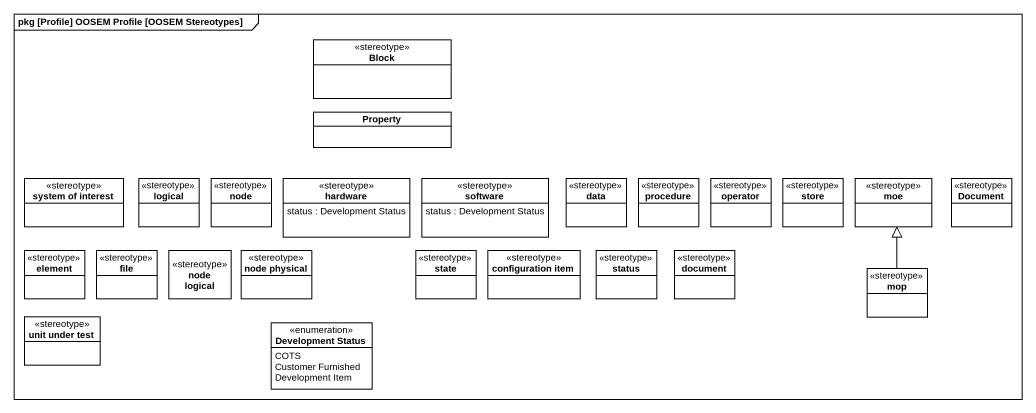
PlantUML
@startuml
mainframe pkg [Profile] OOSEM Profile [OOSEM Stereotypes]
hide circle
hide empty members
class Block <<stereotype>> #FFFFFF
class Property #FFFFFF
class "system of interest" as system_of_interest <<stereotype>> #FFFFFF
class logical <<stereotype>> #FFFFFF
class "node" as node_ <<stereotype>> #FFFFFF
class hardware <<stereotype>> #FFFFFF {
  status : Development Status
}
class software <<stereotype>> #FFFFFF {
  status : Development Status
}
class data <<stereotype>> #FFFFFF
class procedure <<stereotype>> #FFFFFF
class operator <<stereotype>> #FFFFFF
class store <<stereotype>> #FFFFFF
class moe <<stereotype>> #FFFFFF
class Document <<stereotype>> #FFFFFF
class element <<stereotype>> #FFFFFF
class "file" as file_ <<stereotype>> #FFFFFF
class "node logical" as node_logical <<stereotype>> #FFFFFF
class "node physical" as node_physical <<stereotype>> #FFFFFF
class "state" as state_ <<stereotype>> #FFFFFF
class "configuration item" as configuration_item <<stereotype>> #FFFFFF
class status <<stereotype>> #FFFFFF
class document <<stereotype>> #FFFFFF
class mop <<stereotype>> #FFFFFF
class "unit under test" as unit_under_test <<stereotype>> #FFFFFF
enum "Development Status" as Development_Status #FFFFFF {
  COTS
  Customer Furnished
  Development Item
}
mop -up-|> moe
@enduml
